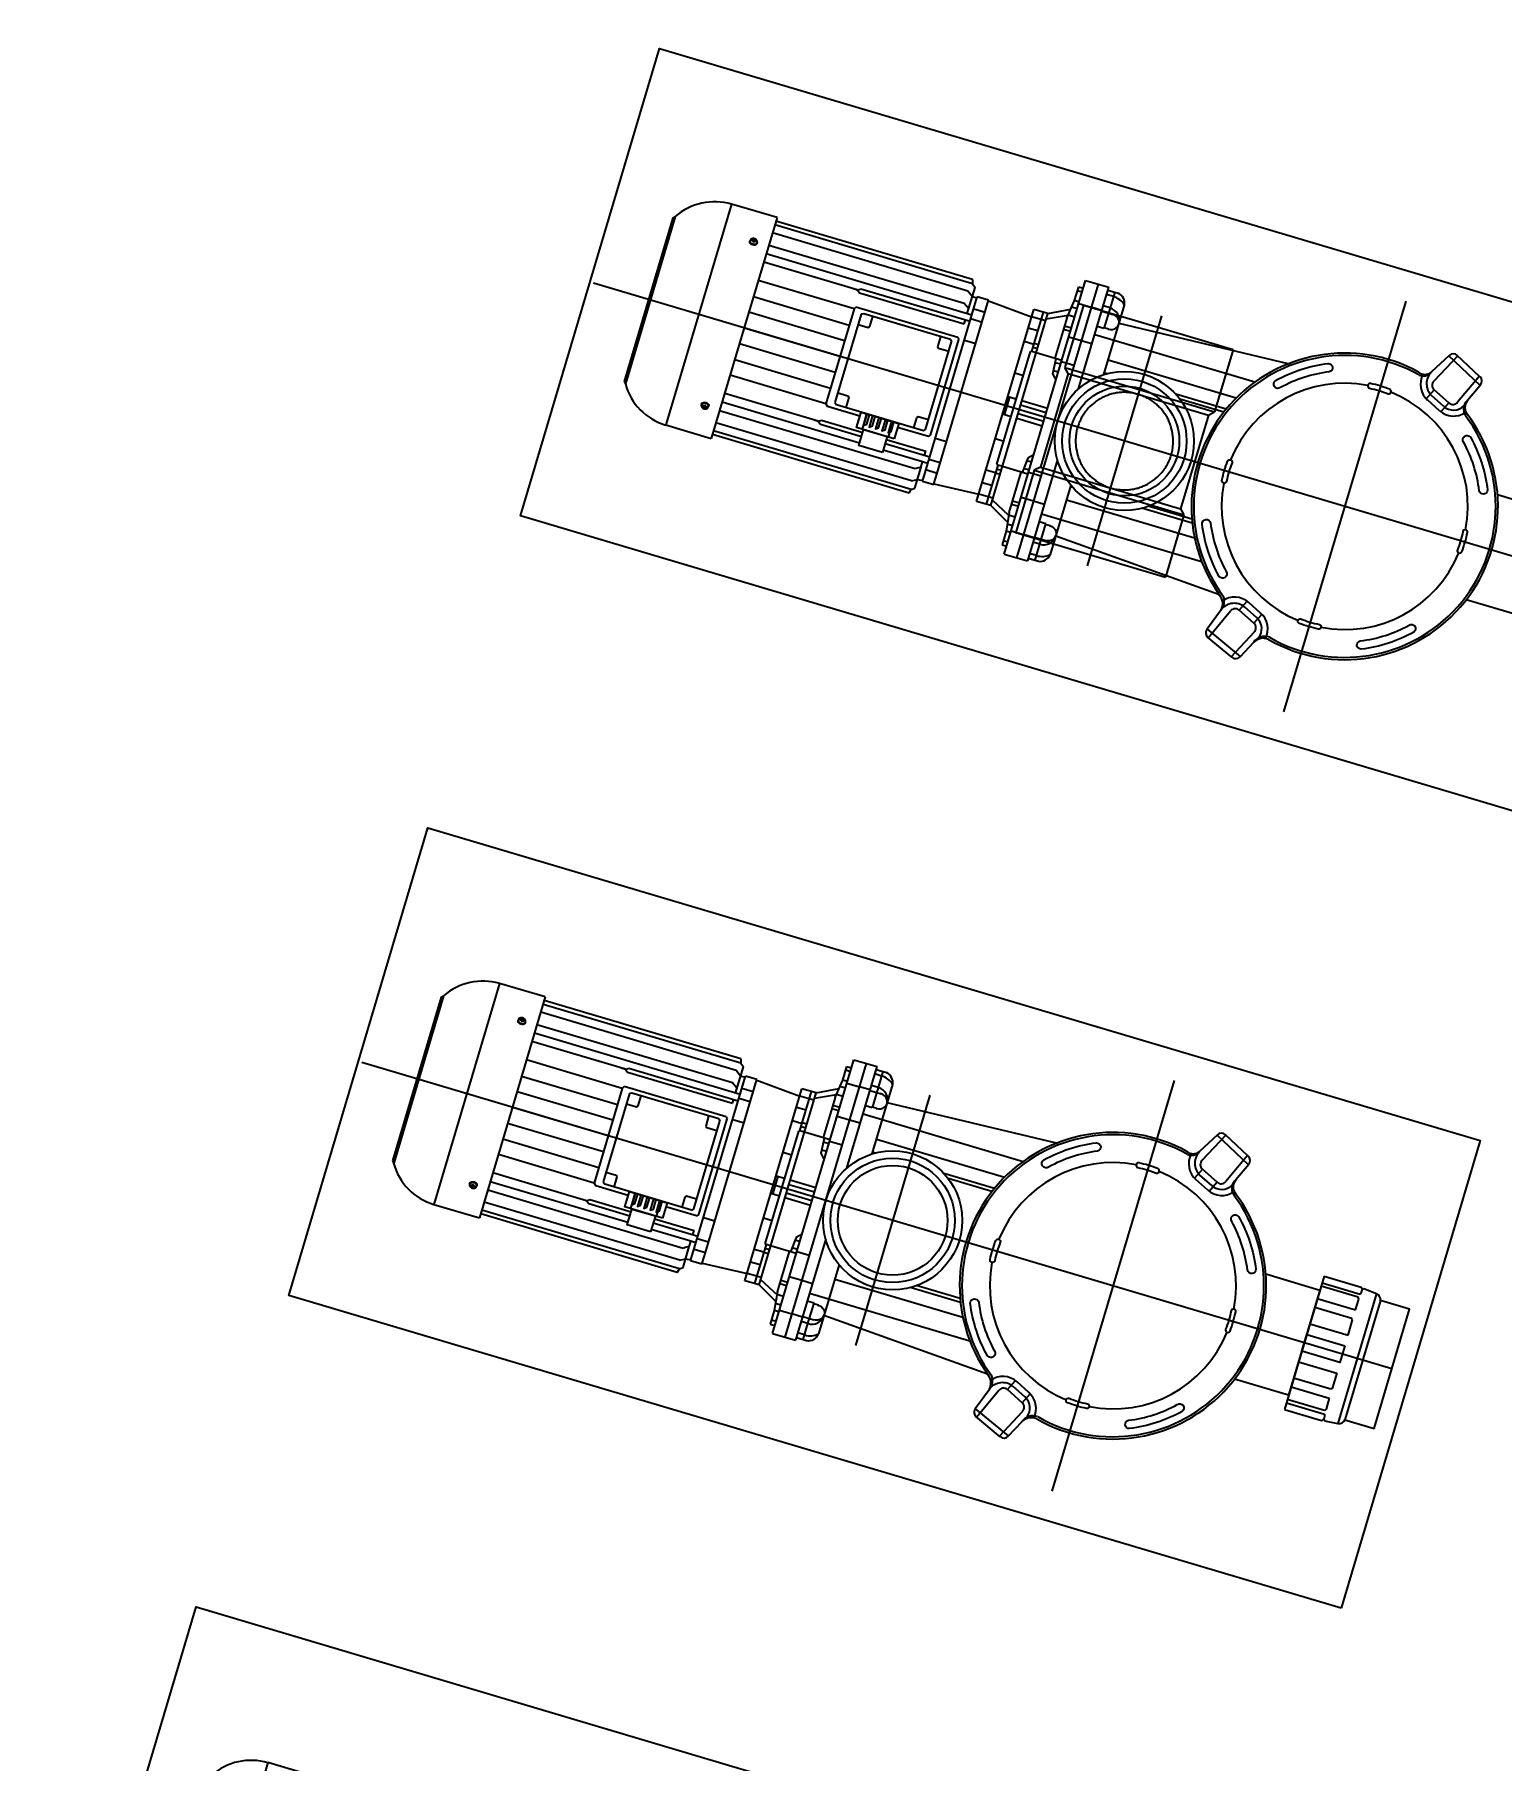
# Model space of a CAD drawing. Header units: millimetres. Extents: x -361340115 to 361596335, y -276742102 to 277032639.
# Drawn here: x 154574 to 155476, y 184426 to 185487 of the extents above; entities that cross this region are included whole.
import ezdxf

# ---------------------------------------------------------------- set-up
doc = ezdxf.new("R2010")
doc.units = ezdxf.units.MM
doc.header["$MEASUREMENT"] = 0
doc.layers.add('1TBN', color=3, linetype='Continuous')
doc.layers.add('MEP', color=130, linetype='Continuous', plot=False)

# ---------------------------------------------------------------- blocks, each defined once
blk = doc.blocks.new('racco90')
for p, q in [((1532676.5, -139802.8, 0), (1532677.5, -139791.7, 0)), ((1532677.5, -139791.7, 0), (1532788.5, -139791.7, 0)), ((1532682, -139787, 0), (1532784, -139787, 0)), ((1532789.5, -139802.8, 0), (1532788.5, -139791.7, 0)), ((1532676, -139805.2, 0), (1532677.4, -139803.8, 0)), ((1532676, -139837, 0), (1532676, -139805.2, 0)), ((1532677.4, -139803.8, 0), (1532676.5, -139802.8, 0)), ((1532679.8, -139803.8, 0), (1532677.4, -139803.8, 0)), ((1532681.7, -139804.4, 0), (1532679.8, -139803.8, 0)), ((1532681.7, -139837, 0), (1532681.7, -139804.4, 0)), ((1532685.9, -139804.3, 0), (1532684.5, -139805.2, 0)), ((1532684.5, -139805.2, 0), (1532684.5, -139837, 0)), ((1532695.2, -139804.3, 0), (1532685.9, -139804.3, 0)), ((1532695.2, -139837, 0), (1532695.2, -139804.3, 0)), ((1532703.6, -139804.3, 0), (1532702.7, -139805.2, 0)), ((1532702.7, -139805.2, 0), (1532702.7, -139837, 0)), ((1532716.7, -139804.3, 0), (1532703.6, -139804.3, 0)), ((1532716.7, -139837, 0), (1532716.7, -139804.3, 0)), ((1532749.3, -139837, 0), (1532749.3, -139804.3, 0)), ((1532749.3, -139804.3, 0), (1532762.4, -139804.3, 0)), ((1532762.4, -139804.3, 0), (1532763.3, -139805.2, 0)), ((1532763.3, -139805.2, 0), (1532763.3, -139837, 0)), ((1532770.8, -139837, 0), (1532770.8, -139804.3, 0)), ((1532770.8, -139804.3, 0), (1532780.1, -139804.3, 0)), ((1532780.1, -139804.3, 0), (1532781.5, -139805.2, 0)), ((1532781.5, -139805.2, 0), (1532781.5, -139837, 0)), ((1532784.3, -139804.4, 0), (1532786.2, -139803.8, 0)), ((1532784.3, -139837, 0), (1532784.3, -139804.4, 0)), ((1532786.2, -139803.8, 0), (1532788.6, -139803.8, 0)), ((1532788.6, -139803.8, 0), (1532789.5, -139802.8, 0)), ((1532790, -139805.2, 0), (1532788.6, -139803.8, 0)), ((1532790, -139837, 0), (1532790, -139805.2, 0)), ((1532676, -139837, 0), (1532790, -139837, 0))]:
    blk.add_line(p, q)
at = {"elevation": 0}
for points in [[(1532682, -139787), (1532784, -139787), (1532784, -139762), (1532682, -139762)], [(1532725.8, -139804.3), (1532740.2, -139804.3), (1532740.2, -139837), (1532725.8, -139837)]]:
    blk.add_lwpolyline(points, close=True, dxfattribs=at)
for centre, start, end in [((1532682.6, -139792.1, 0), 96.6159, 175.1838), ((1532783.4, -139792.1, 0), 4.8162, 83.3841)]:
    blk.add_arc(centre, 5.13, start, end)
blk = doc.blocks.new('MB.pump.1')
at = {"ltscale": 0.0005}
for p, q in [((72442.1, 45743.3, -6.8), (72442.1, 44862.2, -6.8)), ((72266.3, 45504.7, -6.8), (72617.8, 45504.7, -6.8)), ((72335.1, 45316.3, -6.8), (72549, 45316.3, -6.8))]:
    blk.add_line(p, q, dxfattribs=at)
for p, q in [((72308.5, 45580.7, -6.8), (72296.8, 45557.5, -6.8)), ((72315.2, 45582.9, -6.8), (72299.2, 45551.3, -6.8)), ((72308.2, 45580.1, -6.8), (72333.8, 45569, -6.8)), ((72314.9, 45583, -6.8), (72330, 45576.5, -6.8)), ((72297.2, 45558.3, -6.8), (72322.8, 45545.4, -6.8)), ((72336.3, 45562.4, -6.8), (72329.5, 45547.8, -6.8)), ((72340.2, 45559, -6.8), (72334.7, 45547.2, -6.8)), ((72336.3, 45562.4, -6.8), (72345.3, 45558.3, -6.8)), ((72298.9, 45551.5, -6.8), (72316.1, 45541.4, -6.8)), ((72329.5, 45547.8, -6.8), (72338.4, 45543.6, -6.8)), ((72344.7, 45556.9, -6.8), (72339.2, 45545.1, -6.8)), ((72545.5, 45463.6, -6.8), (72540, 45451.8, -6.8)), ((72550, 45461.5, -6.8), (72544.5, 45449.7, -6.8)), ((72555.1, 45460.7, -6.8), (72546.2, 45464.9, -6.8)), ((72555.1, 45460.7, -6.8), (72548.3, 45446.1, -6.8)), ((72586.7, 45450.6, -6.8), (72561.8, 45463.1, -6.8)), ((72584.7, 45457.6, -6.8), (72569.9, 45465, -6.8)), ((72548.3, 45446.1, -6.8), (72539.3, 45450.2, -6.8)), ((72584.4, 45457.8, -6.8), (72570.5, 45425.2, -6.8)), ((72587, 45451.3, -6.8), (72576.8, 45427.4, -6.8)), ((72577.2, 45428.2, -6.8), (72550.8, 45439.4, -6.8)), ((72570.8, 45425.1, -6.8), (72552, 45431.8, -6.8)), ((72343.2, 45426.9, -6.8), (72350.9, 45284.6, -6.8)), ((72540.7, 45426.9, -6.8), (72533, 45284.6, -6.8)), ((72365.2, 45268.1, -6.8), (72365.2, 45405.1, -6.8)), ((72518.8, 45268.1, -6.8), (72518.8, 45405.1, -6.8)), ((72382.1, 45284.6, -6.8), (72382.1, 45394.1, -6.8)), ((72393.3, 45388.8, -6.8), (72393.3, 45345.7, -6.8)), ((72396.2, 45387.6, -6.8), (72396.2, 45350.1, -6.8)), ((72487.8, 45387.6, -6.8), (72487.8, 45350.1, -6.8)), ((72490.7, 45388.8, -6.8), (72490.7, 45345.7, -6.8)), ((72501.8, 45284.6, -6.8), (72501.8, 45394.1, -6.8)), ((72327.4, 45268.1, -6.8), (72327.4, 45276.8, -6.8)), ((72394.7, 45284.6, -6.8), (72335.3, 45284.6, -6.8)), ((72345.3, 45273.9, -6.8), (72345.3, 45277.7, -6.8)), ((72357.9, 45277.8, -6.8), (72357.9, 45273.9, -6.8)), ((72393.3, 45286.9, -6.8), (72393.3, 45284.6, -6.8)), ((72489.2, 45284.6, -6.8), (72548.7, 45284.6, -6.8)), ((72490.7, 45286.9, -6.8), (72490.7, 45284.6, -6.8)), ((72526.1, 45277.8, -6.8), (72526.1, 45273.9, -6.8)), ((72538.7, 45273.9, -6.8), (72538.7, 45277.7, -6.8)), ((72556.6, 45268.1, -6.8), (72556.6, 45276.8, -6.8)), ((72411.7, 45268.1, -6.8), (72324.9, 45268.1, -6.8)), ((72324.9, 45248.3, -6.8), (72324.9, 45268.1, -6.8)), ((72327.4, 45273.9, -6.8), (72340.9, 45273.9, -6.8)), ((72331.2, 45273.9, -6.8), (72331.2, 45268.1, -6.8)), ((72340.9, 45273.9, -6.8), (72340.9, 45268.1, -6.8)), ((72340.9, 45273.9, -6.8), (72358.4, 45273.9, -6.8)), ((72344.8, 45268.1, -6.8), (72344.8, 45258.9, -6.8)), ((72345.3, 45268.1, -6.8), (72345.3, 45273.9, -6.8)), ((72358.4, 45273.9, -6.8), (72358.4, 45268.1, -6.8)), ((72373.4, 45268.1, -6.8), (72373.4, 45258.9, -6.8)), ((72472.3, 45268.1, -6.8), (72559, 45268.1, -6.8)), ((72510.6, 45268.1, -6.8), (72510.6, 45258.9, -6.8)), ((72543, 45273.9, -6.8), (72525.6, 45273.9, -6.8)), ((72525.6, 45273.9, -6.8), (72525.6, 45268.1, -6.8)), ((72538.7, 45268.1, -6.8), (72538.7, 45273.9, -6.8)), ((72539.2, 45268.1, -6.8), (72539.2, 45258.9, -6.8)), ((72543, 45273.9, -6.8), (72543, 45268.1, -6.8)), ((72556.6, 45273.9, -6.8), (72543, 45273.9, -6.8)), ((72552.7, 45273.9, -6.8), (72552.7, 45268.1, -6.8)), ((72559, 45248.3, -6.8), (72559, 45268.1, -6.8)), ((72324.9, 45258.9, -6.8), (72559, 45258.9, -6.8)), ((72559, 45248.3, -6.8), (72324.9, 45248.3, -6.8)), ((72331.7, 45244.4, -6.8), (72331.7, 45248.3, -6.8)), ((72335.1, 45248.3, -6.8), (72335.1, 45244.4, -6.8)), ((72343.4, 45248.3, -6.8), (72343.4, 45244.4, -6.8)), ((72344.8, 45248.3, -6.8), (72344.8, 45258.9, -6.8)), ((72349.2, 45248.3, -6.8), (72349.2, 45243.6, -6.8)), ((72356.4, 45248.3, -6.8), (72356.4, 45242.7, -6.8)), ((72365.7, 45248.3, -6.8), (72365.7, 45242.4, -6.8)), ((72368.6, 45248.3, -6.8), (72368.6, 45242.4, -6.8)), ((72373.4, 45258.9, -6.8), (72373.4, 45248.3, -6.8)), ((72393.3, 45248.3, -6.8), (72393.3, 45226.4, -6.8)), ((72394.7, 45258.9, -6.8), (72394.7, 45248.3, -6.8)), ((72396.7, 45248.3, -6.8), (72396.7, 45243.7, -6.8)), ((72403.5, 45248.3, -6.8), (72403.5, 45244.2, -6.8)), ((72409.9, 45248.3, -6.8), (72405.9, 45244.4, -6.8)), ((72434.5, 45248.3, -6.8), (72434.5, 45226.4, -6.8)), ((72438.3, 45248.3, -6.8), (72438.3, 45226.4, -6.8)), ((72445.6, 45248.3, -6.8), (72445.6, 45226.4, -6.8)), ((72449.5, 45248.3, -6.8), (72449.5, 45226.4, -6.8)), ((72474.1, 45248.3, -6.8), (72478.1, 45244.4, -6.8)), ((72480.5, 45248.3, -6.8), (72480.5, 45244.2, -6.8)), ((72487.3, 45248.3, -6.8), (72487.3, 45243.7, -6.8)), ((72489.2, 45258.9, -6.8), (72489.2, 45248.3, -6.8)), ((72490.7, 45248.3, -6.8), (72490.7, 45226.4, -6.8)), ((72510.6, 45258.9, -6.8), (72510.6, 45248.3, -6.8)), ((72515.4, 45248.3, -6.8), (72515.4, 45242.4, -6.8)), ((72518.3, 45248.3, -6.8), (72518.3, 45242.4, -6.8)), ((72527.5, 45248.3, -6.8), (72527.5, 45242.7, -6.8)), ((72534.8, 45248.3, -6.8), (72534.8, 45243.6, -6.8)), ((72539.2, 45248.3, -6.8), (72539.2, 45258.9, -6.8)), ((72540.6, 45248.3, -6.8), (72540.6, 45244.4, -6.8)), ((72548.8, 45248.3, -6.8), (72548.8, 45244.4, -6.8)), ((72552.2, 45244.4, -6.8), (72552.2, 45248.3, -6.8)), ((72343.4, 45244.4, -6.8), (72331.7, 45244.4, -6.8)), ((72358.9, 45242.4, -6.8), (72343.4, 45244.4, -6.8)), ((72359.8, 45226.4, -6.8), (72350.9, 45243.4, -6.8)), ((72364.4, 45226.4, -6.8), (72356.4, 45242.7, -6.8)), ((72358.9, 45242.4, -6.8), (72393.3, 45242.4, -6.8)), ((72405.9, 45244.4, -6.8), (72393.3, 45243.4, -6.8)), ((72478.1, 45244.4, -6.8), (72490.7, 45243.4, -6.8)), ((72525.1, 45242.4, -6.8), (72490.7, 45242.4, -6.8)), ((72519.5, 45226.4, -6.8), (72527.5, 45242.7, -6.8)), ((72524.1, 45226.4, -6.8), (72533.1, 45243.4, -6.8)), ((72525.1, 45242.4, -6.8), (72540.6, 45244.4, -6.8)), ((72540.6, 45244.4, -6.8), (72552.2, 45244.4, -6.8)), ((72524.1, 45226.4, -6.8), (72359.8, 45226.4, -6.8)), ((72359.8, 45226.4, -6.8), (72359.8, 45214.3, -6.8)), ((72393.3, 45222.5, -6.8), (72359.8, 45222.5, -6.8)), ((72366.1, 45226.4, -6.8), (72366.1, 45214.3, -6.8)), ((72375.8, 45222.5, -6.8), (72375.8, 45214.3, -6.8)), ((72386.5, 45226.4, -6.8), (72386.5, 45222.5, -6.8)), ((72387, 45214.3, -6.8), (72387, 45222.5, -6.8)), ((72389.9, 45226.4, -6.8), (72389.9, 45222.5, -6.8)), ((72393.3, 45226.4, -6.8), (72393.3, 45222.5, -6.8)), ((72393.3, 45222.5, -6.8), (72393.8, 45221.6, -6.8)), ((72490.2, 45221.6, -6.8), (72393.8, 45221.6, -6.8)), ((72414.1, 45214.3, -6.8), (72414.1, 45221.6, -6.8)), ((72434.5, 45221.6, -6.8), (72434.5, 45214.3, -6.8)), ((72449.5, 45221.6, -6.8), (72449.5, 45214.3, -6.8)), ((72470.3, 45214.3, -6.8), (72470.3, 45221.6, -6.8)), ((72490.7, 45222.5, -6.8), (72490.2, 45221.6, -6.8)), ((72490.7, 45226.4, -6.8), (72490.7, 45222.5, -6.8)), ((72490.7, 45222.5, -6.8), (72524.1, 45222.5, -6.8)), ((72494.1, 45226.4, -6.8), (72494.1, 45222.5, -6.8)), ((72497, 45214.3, -6.8), (72497, 45222.5, -6.8)), ((72497.5, 45226.4, -6.8), (72497.5, 45222.5, -6.8)), ((72508.1, 45222.5, -6.8), (72508.1, 45214.3, -6.8)), ((72517.8, 45226.4, -6.8), (72517.8, 45214.3, -6.8)), ((72524.1, 45226.4, -6.8), (72524.1, 45214.3, -6.8)), ((72524.1, 45214.3, -6.8), (72359.8, 45214.3, -6.8)), ((72363.7, 45176.7, -6.8), (72366.1, 45214.3, -6.8)), ((72434.5, 45215.8, -6.8), (72449.5, 45215.8, -6.8)), ((72520.3, 45176.7, -6.8), (72517.8, 45214.3, -6.8)), ((72511, 45176.7, -6.8), (72363.2, 45176.7, -6.8)), ((72363.2, 45176.7, -6.8), (72363.2, 45167, -6.8)), ((72373.4, 45167, -6.8), (72373.4, 45176.7, -6.8)), ((72382.1, 45176.7, -6.8), (72382.1, 45167, -6.8)), ((72400.1, 45167, -6.8), (72400.1, 45176.7, -6.8)), ((72484.4, 45176.7, -6.8), (72484.4, 45167, -6.8)), ((72502.3, 45176.7, -6.8), (72502.3, 45167, -6.8)), ((72511, 45167, -6.8), (72511, 45176.7, -6.8)), ((72520.3, 45176.7, -6.8), (72511, 45176.7, -6.8)), ((72520.3, 45176.7, -6.8), (72521.2, 45176.7, -6.8)), ((72521.2, 45176.7, -6.8), (72521.2, 45167, -6.8)), ((72354, 45160.2, -6.8), (72356.3, 45163.1, -6.8)), ((72378.7, 45163.1, -6.8), (72356.3, 45163.1, -6.8)), ((72364.2, 45163.1, -6.8), (72360.8, 45158.3, -6.8)), ((72521.2, 45167, -6.8), (72363.2, 45167, -6.8)), ((72364.2, 45167, -6.8), (72364.2, 45163.1, -6.8)), ((72374.6, 45163.1, -6.8), (72371.5, 45158.3, -6.8)), ((72378.7, 45167, -6.8), (72378.7, 44991.1, -6.8)), ((72384.1, 45073.5, -6.8), (72384.1, 45167, -6.8)), ((72387.5, 45163.1, -6.8), (72384.1, 45163.1, -6.8)), ((72387.5, 45073.4, -6.8), (72387.5, 45163.1, -6.8)), ((72399.6, 45161.2, -6.8), (72401, 45162.6, -6.8)), ((72399.6, 45161.2, -6.8), (72399.6, 45073.9, -6.8)), ((72482.9, 45162.6, -6.8), (72401, 45162.6, -6.8)), ((72484.4, 45161.2, -6.8), (72482.9, 45162.6, -6.8)), ((72484.4, 45161.2, -6.8), (72484.4, 45134.9, -6.8)), ((72499.9, 45162.6, -6.8), (72496.5, 45162.6, -6.8)), ((72496.5, 45128.8, -6.8), (72496.5, 45162.6, -6.8)), ((72499.9, 45128.8, -6.8), (72499.9, 45167, -6.8)), ((72505.7, 45167, -6.8), (72505.7, 45162.6, -6.8)), ((72509.6, 45162.6, -6.8), (72505.7, 45162.6, -6.8)), ((72505.7, 45162.6, -6.8), (72505.7, 45128.8, -6.8)), ((72510.1, 45162.6, -6.8), (72509.6, 45162.6, -6.8)), ((72528, 45162.6, -6.8), (72510.1, 45162.6, -6.8)), ((72510.1, 45162.6, -6.8), (72512, 45159.7, -6.8)), ((72520.7, 45162.6, -6.8), (72520.3, 45167, -6.8)), ((72523.2, 45158.3, -6.8), (72520.7, 45162.6, -6.8)), ((72530, 45160.2, -6.8), (72528, 45162.6, -6.8)), ((72350.6, 45159.2, -6.8), (72354, 45160.2, -6.8)), ((72350.6, 45159.2, -6.8), (72350.6, 44991.1, -6.8)), ((72354, 45160.2, -6.8), (72354, 44991.1, -6.8)), ((72360.8, 45158.3, -6.8), (72360.8, 44991.1, -6.8)), ((72371.5, 45158.3, -6.8), (72371.5, 44991.1, -6.8)), ((72403, 45155.9, -6.8), (72404.4, 45157.3, -6.8)), ((72403, 45155.9, -6.8), (72403, 45081.7, -6.8)), ((72411.6, 45147.6, -6.8), (72403, 45147.6, -6.8)), ((72479.5, 45157.3, -6.8), (72404.4, 45157.3, -6.8)), ((72412.7, 45148.6, -6.8), (72411.6, 45147.6, -6.8)), ((72412.7, 45157.3, -6.8), (72412.7, 45148.6, -6.8)), ((72471.3, 45157.3, -6.8), (72471.3, 45148.6, -6.8)), ((72471.3, 45148.6, -6.8), (72472.4, 45147.6, -6.8)), ((72472.4, 45147.6, -6.8), (72481, 45147.6, -6.8)), ((72481, 45155.9, -6.8), (72479.5, 45157.3, -6.8)), ((72481, 45155.9, -6.8), (72481, 45081.7, -6.8)), ((72512, 45159.7, -6.8), (72513, 45158.3, -6.8)), ((72513, 45158.3, -6.8), (72513, 44991.1, -6.8)), ((72523.2, 45158.3, -6.8), (72523.2, 44991.1, -6.8)), ((72533.3, 45159.2, -6.8), (72530, 45160.2, -6.8)), ((72530, 45160.2, -6.8), (72530, 44991.1, -6.8)), ((72533.3, 45159.2, -6.8), (72533.3, 44991.1, -6.8)), ((72494.1, 45129.9, -6.8), (72481, 45129.9, -6.8)), ((72494.1, 45107.7, -6.8), (72481, 45107.7, -6.8)), ((72496.5, 45073.4, -6.8), (72496.5, 45108.7, -6.8)), ((72499.9, 45073.5, -6.8), (72499.9, 45108.7, -6.8)), ((72505.7, 45108.7, -6.8), (72505.7, 44991.1, -6.8)), ((72484.4, 45102.7, -6.8), (72484.4, 45074.9, -6.8)), ((72411.6, 45089.5, -6.8), (72403, 45089.5, -6.8)), ((72403, 45081.7, -6.8), (72403.9, 45079.8, -6.8)), ((72403.9, 45079.8, -6.8), (72479.5, 45079.8, -6.8)), ((72412.7, 45088.5, -6.8), (72411.6, 45089.5, -6.8)), ((72412.7, 45079.8, -6.8), (72412.7, 45088.5, -6.8)), ((72471.3, 45088.5, -6.8), (72472.4, 45089.5, -6.8)), ((72471.3, 45079.8, -6.8), (72471.3, 45088.5, -6.8)), ((72472.4, 45089.5, -6.8), (72481, 45089.5, -6.8)), ((72479.5, 45079.8, -6.8), (72481, 45081.7, -6.8)), ((72385.8, 45071.2, -6.8), (72384.1, 45073.5, -6.8)), ((72385.8, 45071.2, -6.8), (72387.5, 45073.4, -6.8)), ((72385.8, 45071.2, -6.8), (72385.8, 45067.5, -6.8)), ((72385.8, 45071, -6.8), (72385.8, 44991.1, -6.8)), ((72399.6, 45073.9, -6.8), (72401.5, 45073, -6.8)), ((72401.5, 45073, -6.8), (72482.5, 45073, -6.8)), ((72401.5, 45073, -6.8), (72401.5, 44991.1, -6.8)), ((72415.6, 45073, -6.8), (72415.6, 44991.1, -6.8)), ((72428.7, 45073, -6.8), (72428.7, 44991.1, -6.8)), ((72442.2, 45073, -6.8), (72442.2, 44991.1, -6.8)), ((72455.8, 45073, -6.8), (72455.8, 44991.1, -6.8)), ((72469.4, 45073, -6.8), (72469.4, 44991.1, -6.8)), ((72482.5, 45073, -6.8), (72484.4, 45074.9, -6.8)), ((72482.5, 45073, -6.8), (72482.5, 44991.1, -6.8)), ((72498.2, 45071.2, -6.8), (72496.5, 45073.4, -6.8)), ((72498.2, 45071.2, -6.8), (72499.9, 45073.5, -6.8)), ((72498.2, 45071.2, -6.8), (72498.2, 45067.5, -6.8)), ((72498.2, 45071, -6.8), (72498.2, 44991.1, -6.8)), ((72347.7, 44991.1, -6.8), (72347.7, 44952.1, -6.8)), ((72347.7, 44991.1, -6.8), (72451.5, 44991.1, -6.8)), ((72370, 44978.8, -6.8), (72369.9, 44978.8, -6.8)), ((72369.9, 44978.8, -6.8), (72369.9, 44978, -6.8)), ((72371.7, 44978.4, -6.8), (72369.9, 44978.8, -6.8)), ((72371.7, 44978.4, -6.8), (72369.9, 44978, -6.8)), ((72369.9, 44978, -6.8), (72370, 44978, -6.8)), ((72370.7, 44978.8, -6.8), (72370, 44978.8, -6.8)), ((72370, 44978, -6.8), (72370.7, 44978, -6.8)), ((72371.3, 44980, -6.8), (72370.7, 44980, -6.8)), ((72370.7, 44980, -6.8), (72370.7, 44979.8, -6.8)), ((72371.3, 44979.9, -6.8), (72370.7, 44980, -6.8)), ((72370.7, 44979.8, -6.8), (72370.7, 44978.8, -6.8)), ((72372.1, 44978.5, -6.8), (72370.7, 44978.8, -6.8)), ((72372.1, 44978.3, -6.8), (72370.7, 44978, -6.8)), ((72370.7, 44978, -6.8), (72370.7, 44977, -6.8)), ((72370.7, 44977, -6.8), (72370.7, 44976.9, -6.8)), ((72371.3, 44977, -6.8), (72370.7, 44976.9, -6.8)), ((72371.3, 44979.8, -6.8), (72371.3, 44980, -6.8)), ((72371.3, 44978.8, -6.8), (72371.3, 44979.8, -6.8)), ((72372.1, 44978.5, -6.8), (72371.3, 44978.8, -6.8)), ((72372, 44978.8, -6.8), (72371.3, 44978.8, -6.8)), ((72372.1, 44978.3, -6.8), (72371.3, 44978, -6.8)), ((72371.3, 44978, -6.8), (72372, 44978, -6.8)), ((72371.3, 44977, -6.8), (72371.3, 44978, -6.8)), ((72371.3, 44976.9, -6.8), (72371.3, 44977, -6.8)), ((72371.7, 44978.4, -6.8), (72372.1, 44978.4, -6.8)), ((72372.1, 44978.8, -6.8), (72372, 44978.8, -6.8)), ((72372, 44978, -6.8), (72372.1, 44978, -6.8)), ((72372.6, 44981.4, -6.8), (72372.1, 44981.4, -6.8)), ((72372.1, 44978, -6.8), (72372.1, 44978.8, -6.8)), ((72451.5, 44991.1, -6.8), (72536.7, 44991.1, -6.8)), ((72512.3, 44981.4, -6.8), (72511.8, 44981.4, -6.8)), ((72512.4, 44978.8, -6.8), (72512.3, 44978.8, -6.8)), ((72512.3, 44978.8, -6.8), (72512.3, 44978, -6.8)), ((72512.3, 44978.5, -6.8), (72513.2, 44978.8, -6.8)), ((72512.3, 44978.5, -6.8), (72513.7, 44978.8, -6.8)), ((72512.7, 44978.4, -6.8), (72512.3, 44978.4, -6.8)), ((72512.3, 44978.3, -6.8), (72513.2, 44978, -6.8)), ((72512.3, 44978.3, -6.8), (72513.7, 44978, -6.8)), ((72512.3, 44978, -6.8), (72512.4, 44978, -6.8)), ((72513.2, 44978.8, -6.8), (72512.4, 44978.8, -6.8)), ((72512.4, 44978, -6.8), (72513.2, 44978, -6.8)), ((72512.7, 44978.4, -6.8), (72514.5, 44978.8, -6.8)), ((72512.7, 44978.4, -6.8), (72514.5, 44978, -6.8)), ((72513.7, 44980, -6.8), (72513.2, 44980, -6.8)), ((72513.2, 44980, -6.8), (72513.2, 44979.8, -6.8)), ((72513.2, 44979.9, -6.8), (72513.7, 44980, -6.8)), ((72513.2, 44979.8, -6.8), (72513.2, 44978.8, -6.8)), ((72513.2, 44978, -6.8), (72513.2, 44977, -6.8)), ((72513.2, 44977, -6.8), (72513.2, 44976.9, -6.8)), ((72513.2, 44977, -6.8), (72513.7, 44976.9, -6.8)), ((72513.7, 44979.8, -6.8), (72513.7, 44980, -6.8)), ((72513.7, 44978.8, -6.8), (72513.7, 44979.8, -6.8)), ((72514.5, 44978.8, -6.8), (72513.7, 44978.8, -6.8)), ((72513.7, 44978, -6.8), (72514.5, 44978, -6.8)), ((72513.7, 44977, -6.8), (72513.7, 44978, -6.8)), ((72513.7, 44976.9, -6.8), (72513.7, 44977, -6.8)), ((72514.5, 44978, -6.8), (72514.5, 44978.8, -6.8)), ((72514.5, 44978.8, -6.8), (72514.5, 44978.8, -6.8)), ((72514.5, 44978, -6.8), (72514.5, 44978, -6.8)), ((72536.7, 44952.1, -6.8), (72536.7, 44991.1, -6.8)), ((72370.7, 44976.9, -6.8), (72371.3, 44976.9, -6.8)), ((72372.1, 44975.4, -6.8), (72372.6, 44975.4, -6.8)), ((72511.8, 44975.4, -6.8), (72512.3, 44975.4, -6.8)), ((72513.2, 44976.9, -6.8), (72513.7, 44976.9, -6.8)), ((72347.7, 44952.1, -6.8), (72536.7, 44952.1, -6.8)), ((72370.6, 44910.9, -6.8), (72513.8, 44910.9, -6.8)), ((72372.2, 44909.3, -6.8), (72370.6, 44910.9, -6.8)), ((72372.2, 44909.3, -6.8), (72512.2, 44909.3, -6.8)), ((72512.2, 44909.3, -6.8), (72513.8, 44910.9, -6.8))]:
    blk.add_line(p, q)
at = {"elevation": -6.8}
for points in [[(72397, 45622.1), (72397, 45622.1), (72397, 45668.3), (72487, 45668.3), (72487, 45622.1)], [(72494.1, 45134.9), (72494.1, 45102.7), (72481, 45102.7), (72481, 45134.9), (72494.1, 45134.9)], [(72481, 45128.6), (72490.8, 45128.6), (72489.1, 45130.8), (72481, 45130.8)], [(72481, 45123.4), (72490.8, 45123.4), (72489.1, 45125.6), (72481, 45125.6)], [(72481, 45117.9), (72490.8, 45117.9), (72489.1, 45120.1), (72481, 45120.1)], [(72507.7, 45128.8), (72507.7, 45108.7), (72494.1, 45108.7), (72494.1, 45128.8), (72507.7, 45128.8)], [(72481, 45112.5), (72490.8, 45112.5), (72489.1, 45114.7), (72481, 45114.7)], [(72481, 45107.7), (72490.8, 45107.7), (72489.1, 45109.9), (72481, 45109.9)]]:
    blk.add_lwpolyline(points, dxfattribs=at)
for points in [[(72398.3, 45606.8, 0.095506), (72363.7, 45583, -0.994234), (72358.2, 45587.3, -0.097176), (72395.6, 45613.1, -0.911453)], [(72433.7, 45607.3, 0.906246), (72434, 45603.4, -0.040279), (72449.9, 45603.4, 0.906246), (72450.3, 45607.3, 0.04026)], [(72544.1, 45548.4, 0.095506), (72520.3, 45583, -0.994234), (72524.6, 45588.4, -0.097176), (72550.4, 45551.1, -0.911453)], [(72339.4, 45496.2, 0.906246), (72343.3, 45496.5, -0.040279), (72343.3, 45512.4, 0.906246), (72339.4, 45512.7, 0.04026)], [(72544.6, 45496.2, -0.906246), (72540.7, 45496.5, 0.040279), (72540.7, 45512.4, -0.906246), (72544.6, 45512.7, -0.04026)], [(72339.9, 45461, 0.095506), (72363.7, 45426.4, -0.994234), (72359.3, 45420.9, -0.097176), (72333.5, 45458.3, -0.911453)], [(72486.3, 45403.1, 0.095506), (72520.9, 45426.8, -0.994234), (72526.4, 45422.5, -0.097176), (72489.1, 45396.7, -0.911453)], [(72449.9, 45406, -0.906246), (72450.3, 45402.1, -0.04026), (72433.7, 45402.1, -0.906246), (72434, 45406, 0.040279)]]:
    blk.add_lwpolyline(points, format="xyb", close=True, dxfattribs=at)
at = {"elevation": -6.8, "flags": 128}
for points in [[(72372.1, 44981.4), (72371.6, 44981.4), (72371, 44981.2), (72370.4, 44980.7), (72369.9, 44980.1), (72369.6, 44979.4), (72369.5, 44978.6), (72369.5, 44977.7), (72369.8, 44976.9), (72370.3, 44976.2), (72370.8, 44975.7), (72371.5, 44975.4), (72372.1, 44975.4)], [(72370, 44978.8), (72370, 44979), (72370.1, 44979.2), (72370.2, 44979.3), (72370.2, 44979.5), (72370.3, 44979.6), (72370.5, 44979.7), (72370.6, 44979.8), (72370.7, 44979.8)], [(72370.7, 44977), (72370.6, 44977), (72370.5, 44977.1), (72370.3, 44977.2), (72370.2, 44977.4), (72370.2, 44977.5), (72370.1, 44977.7), (72370, 44977.8), (72370, 44978)], [(72371.3, 44979.8), (72371.4, 44979.8), (72371.5, 44979.7), (72371.6, 44979.6), (72371.7, 44979.5), (72371.8, 44979.3), (72371.9, 44979.2), (72371.9, 44979), (72372, 44978.8)], [(72372, 44978), (72371.9, 44977.8), (72371.9, 44977.7), (72371.8, 44977.5), (72371.7, 44977.4), (72371.6, 44977.2), (72371.5, 44977.1), (72371.4, 44977), (72371.3, 44977)], [(72372.1, 44981.4), (72372.1, 44981.4), (72372.7, 44981.3), (72373.3, 44980.9), (72373.8, 44980.2), (72374.1, 44979.3), (72374.2, 44978.4), (72374.1, 44977.5), (72373.8, 44976.6), (72373.3, 44976), (72372.7, 44975.5), (72372.1, 44975.4), (72372.1, 44975.4)], [(72372.6, 44981.4), (72373.3, 44981.3), (72373.9, 44980.9), (72374.4, 44980.2), (72374.7, 44979.3), (72374.8, 44978.4), (72374.7, 44977.5), (72374.4, 44976.6), (72373.9, 44976), (72373.3, 44975.5), (72372.6, 44975.4)], [(72511.8, 44975.4), (72511.1, 44975.5), (72510.5, 44976), (72510.1, 44976.6), (72509.8, 44977.5), (72509.6, 44978.4), (72509.8, 44979.3), (72510.1, 44980.2), (72510.5, 44980.9), (72511.1, 44981.3), (72511.8, 44981.4), (72511.8, 44981.4)], [(72512.3, 44975.4), (72511.7, 44975.5), (72511.1, 44976), (72510.6, 44976.6), (72510.3, 44977.5), (72510.2, 44978.4), (72510.3, 44979.3), (72510.6, 44980.2), (72511.1, 44980.9), (72511.7, 44981.3), (72512.3, 44981.4)], [(72512.3, 44975.4), (72513, 44975.5), (72513.7, 44975.8), (72514.2, 44976.3), (72514.6, 44976.9), (72514.9, 44977.7), (72514.9, 44978.5), (72514.8, 44979.4), (72514.5, 44980.2), (72514, 44980.8), (72513.4, 44981.2), (72512.7, 44981.4), (72512.3, 44981.4)], [(72512.4, 44978.8), (72512.5, 44979), (72512.5, 44979.2), (72512.6, 44979.3), (72512.7, 44979.5), (72512.8, 44979.6), (72512.9, 44979.7), (72513, 44979.8), (72513.2, 44979.8)], [(72513.2, 44977), (72513, 44977), (72512.9, 44977.1), (72512.8, 44977.2), (72512.7, 44977.4), (72512.6, 44977.5), (72512.5, 44977.7), (72512.5, 44977.8), (72512.4, 44978)], [(72513.7, 44979.8), (72513.9, 44979.8), (72514, 44979.7), (72514.1, 44979.6), (72514.2, 44979.5), (72514.3, 44979.3), (72514.4, 44979.2), (72514.4, 44979), (72514.5, 44978.8)], [(72514.5, 44978), (72514.4, 44977.8), (72514.4, 44977.7), (72514.3, 44977.5), (72514.2, 44977.4), (72514.1, 44977.2), (72514, 44977.1), (72513.9, 44977), (72513.7, 44977)]]:
    blk.add_lwpolyline(points, dxfattribs=at)
for radius in [57, 51, 45]:
    blk.add_circle((72442.1, 45316.3, -6.8), radius)
for centre, radius, start, end in [((72442, 45504.7, -6.8), 125.7, 346.7596, 144.0581), ((72442, 45504.7, -6.8), 123.8, 346.6682, 143.3834), ((72442, 45504.7, -6.8), 101, 95.631, 174.5126), ((72442, 45504.7, -6.8), 101, 5.4874, 84.369), ((72312.9, 45578.5, -6.8), 4.95, 66.706, 153.1922), ((72335.2, 45584.3, -6.8), 9.41, 234.1125, 322.2597), ((72333.8, 45584.3, -6.8), 8.61, 244.1212, 329.2745), ((72329.3, 45564.2, -6.8), 12.1, 334.3521, 62.5882), ((72329, 45564.2, -6.8), 17.3, 335.0038, 50.4695), ((72301.4, 45555.7, -6.8), 4.95, 153.1922, 239.6785), ((72331.8, 45564.5, -6.8), 4.95, 335.155, 66.706), ((72322.6, 45553.4, -6.8), 13.6, 241.6371, 332.8275), ((72323.5, 45552.3, -6.8), 17.3, 257.8768, 335.3062), ((72325, 45549.8, -6.8), 4.95, 243.1922, 335.155), ((72311.6, 45534.6, -6.8), 8.22, 336.0659, 56.1163), ((72313.1, 45533.6, -6.8), 8.38, 351.2559, 68.4542), ((72442, 45504.7, -6.8), 125.7, 167.8101, 322.3528), ((72442, 45504.7, -6.8), 123.8, 167.0933, 323.1395), ((72442, 45504.7, -6.8), 101, 185.7736, 264.369), ((72442, 45504.7, -6.8), 101, 275.631, 354.2264), ((72561.2, 45456.3, -6.8), 17.3, 79.6714, 155.1371), ((72573.8, 45475.6, -6.8), 11.4, 177.436, 251.9493), ((72575.1, 45474.5, -6.8), 10.8, 172.4806, 241.4299), ((72561, 45456.5, -6.8), 12.1, 67.5527, 155.7889), ((72559.6, 45458.6, -6.8), 4.95, 63.4349, 154.9859), ((72555.6, 45444.4, -6.8), 17.3, 154.8348, 232.2642), ((72557, 45444.4, -6.8), 13.6, 157.3135, 248.5039), ((72552.7, 45444, -6.8), 4.95, 154.9859, 246.9487), ((72582.4, 45453.2, -6.8), 4.95, 336.9487, 63.4349), ((72547.7, 45421.6, -6.8), 11.1, 66.7566, 126.7502), ((72550, 45421.2, -6.8), 10.8, 79.0749, 141.4168), ((72572.5, 45429.8, -6.8), 4.95, 250.4624, 336.9487), ((72336.2, 45275.7, -6.8), 8.92, 95.913, 172.8617), ((72346.8, 45274.1, -6.8), 15.6, 137.7177, 180.6914), ((72351.4, 45274.2, -6.8), 10.4, 88.9679, 181.2128), ((72532.6, 45274.2, -6.8), 10.4, 358.7872, 91.0321), ((72547.8, 45275.7, -6.8), 8.92, 7.1383, 84.087), ((72537.1, 45274.1, -6.8), 15.6, 359.3086, 42.2823), ((72396.5, 44952.2, -6.8), 48.7, 180.0586, 237.949), ((72488.2, 44952.1, -6.8), 48.6, 301.799, 0)]:
    blk.add_arc(centre, radius, start, end)
blk.add_ellipse((72351.6, 45277.5, -6.8), major_axis=(0.22, 7.09), ratio=0.889069, start_param=4.71126, end_param=7.926305)
at = {"extrusion": (0, 0, -1)}
blk.add_ellipse((72532.4, 45277.5, -6.8), major_axis=(-0.22, 7.09), ratio=0.889069, start_param=4.71126, end_param=7.926305, dxfattribs=at)
blk.add_blockref('racco90', (-1460290.9, 185505.3, -6.8))
blk = doc.blocks.new('A$C558375D5')
blk.add_lwpolyline([(-190.5, 150.4), (484.5, 150.4), (484.5, -149.6), (-190.5, -149.6)], close=True)
at = {"xscale": 0.75, "yscale": 0.75, "zscale": 0.75, "rotation": 89.99999999999999}
blk.add_blockref('MB.pump.1', (34129, -54331.2, 5.1), dxfattribs=at)
blk = doc.blocks.new('TEE-80x50(DN90)')
at = {"extrusion": (0, -1, -1.83691e-16)}
for p, q in [((-73, 0), (-73, 48)), ((-73, 48), (-33, 48)), ((-30, 45), (-33, 48)), ((-30, 45), (30, 45)), ((30, 45), (33, 48)), ((33, 48), (73, 48)), ((73, 0), (73, 48)), ((-73, -48), (-73, 0)), ((73, -48), (73, 0)), ((-73, -48), (-33, -48)), ((-30, -45), (-33, -48)), ((-30, -45), (30, -45)), ((30, -45), (33, -48)), ((33, -48), (73, -48))]:
    blk.add_line(p, q, dxfattribs=at)
at = {"color": 8, "extrusion": (0, -1, -1.83691e-16)}
for p, q in [((-33, -48), (-33, 48)), ((-30, -45), (-30, 45)), ((30, -45), (30, 45)), ((33, -48), (33, 48))]:
    blk.add_line(p, q, dxfattribs=at)
at = {"color": 8}
for points, knots in [([(0, 30), (-1, 30), (-2, 30), (-4, 29.8), (-5, 29.6), (-6.9, 29.2), (-7.9, 29), (-9.8, 28.4), (-10.7, 28), (-13.5, 26.9), (-15.2, 25.9), (-17.6, 24.3), (-18.4, 23.7), (-19.9, 22.5), (-20.6, 21.9), (-21.9, 20.6), (-22.5, 19.9), (-23.7, 18.4), (-24.3, 17.7), (-25.4, 16.1), (-25.9, 15.2), (-26.8, 13.5), (-27.3, 12.6), (-28, 10.7), (-28.4, 9.8), (-29, 7.9), (-29.2, 6.9), (-29.6, 4.9), (-29.8, 3.9), (-30, 2), (-30, 1), (-30, 0)], [-94.165723, -94.165723, -94.165723, -94.165723, -91.206768, -91.206768, -88.247813, -88.247813, -85.288857, -85.288857, -82.329902, -82.329902, -76.411992, -76.411992, -73.453037, -73.453037, -70.494082, -70.494082, -67.567679, -67.567679, -64.641277, -64.641277, -61.714874, -61.714874, -58.788472, -58.788472, -55.862069, -55.862069, -52.935666, -52.935666, -50.009264, -50.009264, -47.082861, -47.082861, -47.082861, -47.082861]), ([(30, 0), (30, 1), (30, 2), (29.8, 3.9), (29.6, 4.9), (29.2, 6.9), (29, 7.9), (28.4, 9.8), (28, 10.7), (27.3, 12.6), (26.8, 13.5), (25.9, 15.2), (25.4, 16.1), (24.3, 17.7), (23.7, 18.4), (22.5, 19.9), (21.9, 20.6), (20.6, 21.9), (19.9, 22.5), (18.4, 23.7), (17.6, 24.3), (15.2, 25.9), (13.5, 26.9), (10.7, 28), (9.8, 28.4), (7.9, 29), (6.9, 29.2), (5, 29.6), (4, 29.8), (2, 30), (1, 30), (0, 30)], [47.082861, 47.082861, 47.082861, 47.082861, 50.009264, 50.009264, 52.935666, 52.935666, 55.862069, 55.862069, 58.788472, 58.788472, 61.714874, 61.714874, 64.641277, 64.641277, 67.567679, 67.567679, 70.494082, 70.494082, 73.453037, 73.453037, 76.411992, 76.411992, 82.329902, 82.329902, 85.288857, 85.288857, 88.247813, 88.247813, 91.206768, 91.206768, 94.165723, 94.165723, 94.165723, 94.165723]), ([(-30, 0), (-30, -1), (-30, -2), (-29.8, -3.9), (-29.6, -4.9), (-29.2, -6.9), (-29, -7.9), (-28.4, -9.8), (-28, -10.7), (-27.3, -12.6), (-26.8, -13.5), (-25.9, -15.2), (-25.4, -16.1), (-24.3, -17.7), (-23.7, -18.4), (-22.5, -19.9), (-21.9, -20.6), (-20.6, -21.9), (-19.9, -22.5), (-18.4, -23.7), (-17.6, -24.3), (-15.2, -25.9), (-13.5, -26.9), (-10.7, -28), (-9.8, -28.4), (-7.9, -29), (-6.9, -29.2), (-5, -29.6), (-4, -29.8), (-2, -30), (-1, -30), (0, -30)], [-47.082861, -47.082861, -47.082861, -47.082861, -44.156459, -44.156459, -41.230056, -41.230056, -38.303654, -38.303654, -35.377251, -35.377251, -32.450849, -32.450849, -29.524446, -29.524446, -26.598044, -26.598044, -23.671641, -23.671641, -20.712686, -20.712686, -17.753731, -17.753731, -11.835821, -11.835821, -8.876865, -8.876865, -5.91791, -5.91791, -2.958955, -2.958955, 0, 0, 0, 0]), ([(0, -30), (1, -30), (2, -30), (4, -29.8), (5, -29.6), (6.9, -29.2), (7.9, -29), (9.8, -28.4), (10.7, -28), (13.5, -26.9), (15.2, -25.9), (17.6, -24.3), (18.4, -23.7), (19.9, -22.5), (20.6, -21.9), (21.9, -20.6), (22.5, -19.9), (23.7, -18.4), (24.3, -17.7), (25.4, -16.1), (25.9, -15.2), (26.8, -13.5), (27.3, -12.6), (28, -10.7), (28.4, -9.8), (29, -7.9), (29.2, -6.9), (29.6, -4.9), (29.8, -3.9), (30, -2), (30, -1), (30, 0)], [0, 0, 0, 0, 2.958955, 2.958955, 5.91791, 5.91791, 8.876865, 8.876865, 11.835821, 11.835821, 17.753731, 17.753731, 20.712686, 20.712686, 23.671641, 23.671641, 26.598044, 26.598044, 29.524446, 29.524446, 32.450849, 32.450849, 35.377251, 35.377251, 38.303654, 38.303654, 41.230056, 41.230056, 44.156459, 44.156459, 47.082861, 47.082861, 47.082861, 47.082861])]:
    blk.add_open_spline(points, degree=3, knots=knots, dxfattribs=at)
blk = doc.blocks.new('*U306')
blk.add_blockref('TEE-80x50(DN90)', (0, 0))
blk = doc.blocks.new('RKWEWE')
at = {"ltscale": 100, "extrusion": (-1.5588e-06, 4.64228e-07, 1), "rotation": 163.4380047414775}
for p in [(155380.5, 185197.2, -0.1), (155238, 184717.9, -0.1), (155095.5, 184238.7, -0.1)]:
    blk.add_blockref('A$C558375D5', p, dxfattribs=at)
at = {"layer": '1TBN', "color": 3, "extrusion": (-1.5588e-06, 4.64228e-07, 1), "rotation": 253.4380047414775}
blk.add_blockref('*U306', (155244.5, 185237.2, -0.1), dxfattribs=at)
blk = doc.blocks.new('A$Cd3fdeb23')
blk.add_blockref('RKWEWE', (-181388.2, -20650, 0))

msp = doc.modelspace()

# ---------------------------------------------------------------- block references
at = {"layer": 'MEP'}
msp.add_blockref('A$Cd3fdeb23', (181388.2, 20650, 0), dxfattribs=at)

doc.saveas('drawing.dxf')
